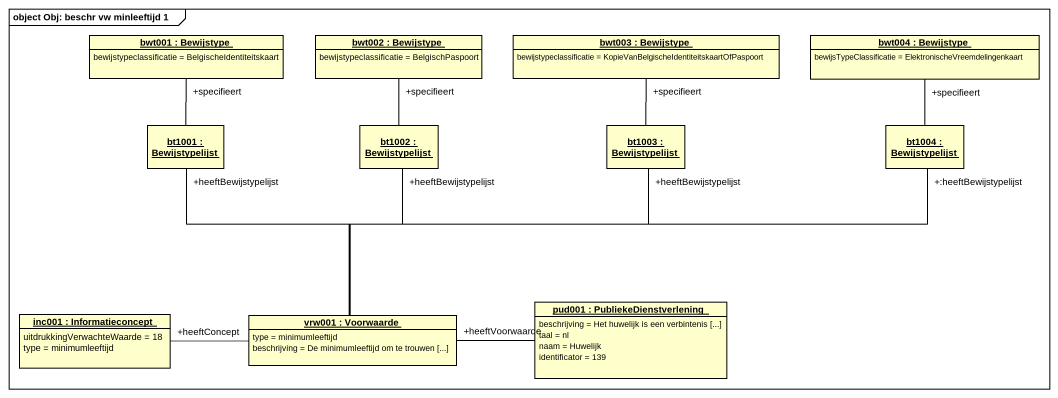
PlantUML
@startuml
mainframe object Obj: beschr vw minleeftijd 1
hide circle
hide empty members
object "bwt001 : Bewijstype" as bwt001 {
  bewijstypeclassificatie = BelgischeIdentiteitskaart
}
object "bwt002 : Bewijstype" as bwt002 {
  bewijstypeclassificatie = BelgischPaspoort
}
object "bwt003 : Bewijstype" as bwt003 {
  bewijstypeclassificatie = KopieVanBelgischeIdentiteitskaartOfPaspoort
}
object "bwt004 : Bewijstype" as bwt004 {
  bewijsTypeClassificatie = ElektronischeVreemdelingenkaart
}
object "bt1001 : Bewijstypelijst" as bt1001
object "bt1002 : Bewijstypelijst" as bt1002
object "bt1003 : Bewijstypelijst" as bt1003
object "bt1004 : Bewijstypelijst" as bt1004
object "inc001 : Informatieconcept" as inc001 {
  uitdrukkingVerwachteWaarde = 18
  type = minimumleeftijd
}
object "vrw001 : Voorwaarde" as vrw001 {
  type = minimumleeftijd
  beschrijving = De minimumleeftijd om te trouwen [...]
}
object "pud001 : PubliekeDienstverlening" as pud001 {
  beschrijving = Het huwelijk is een verbintenis [...]
  taal = nl
  naam = Huwelijk
  identificator = 139
}
bt1001 -up- "+specifieert" bwt001
bt1002 -up- "+specifieert" bwt002
bt1003 -up- "+specifieert" bwt003
bt1004 -up- "+specifieert" bwt004
vrw001 -up- "+heeftBewijstypelijst" bt1001
vrw001 -up- "+heeftBewijstypelijst" bt1002
vrw001 -up- "+heeftBewijstypelijst" bt1003
vrw001 -right- "+:heeftBewijstypelijst" bt1004
vrw001 -left- "+heeftConcept" inc001
vrw001 "+heeftVoorwaarde" -right- pud001
@enduml
